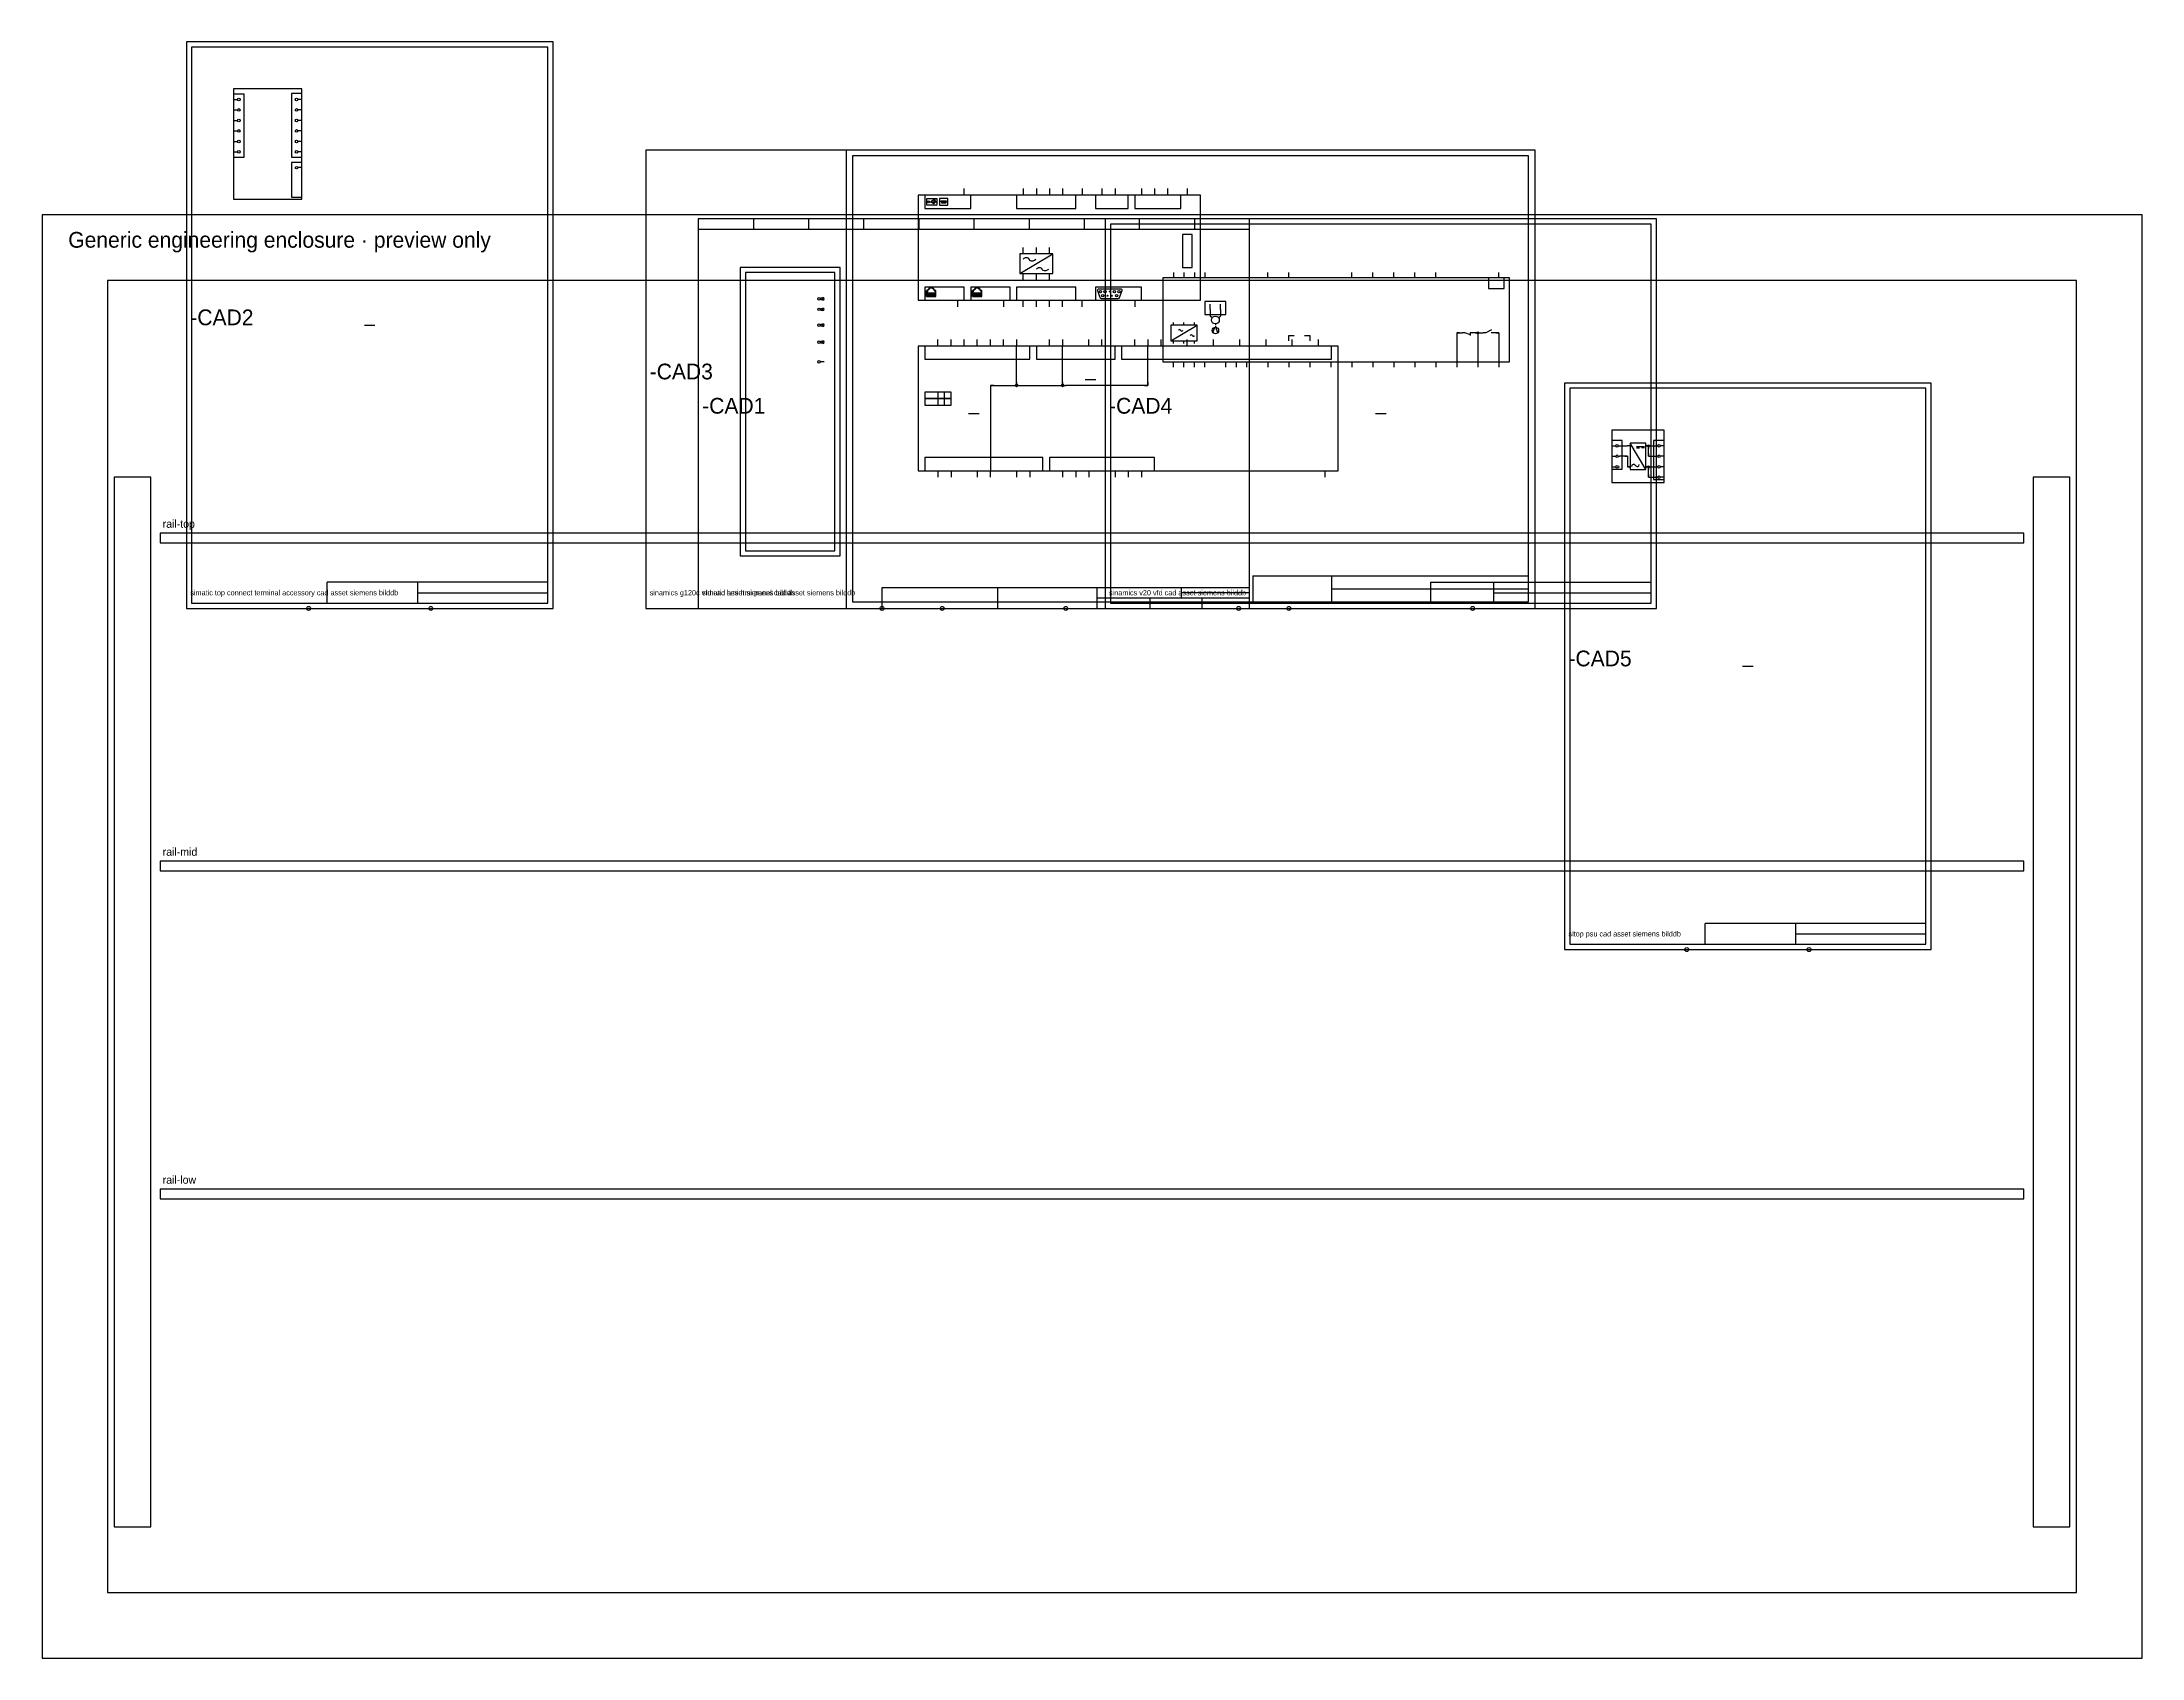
# Model space of a CAD drawing. Header units: millimetres. Extents: x 0 to 1600, y 0 to 1232.
import ezdxf

# ---------------------------------------------------------------- set-up
doc = ezdxf.new("R2010")
doc.units = ezdxf.units.MM

msp = doc.modelspace()

# ---------------------------------------------------------------- linework, layer by layer
at = {"layer": 'CAD_GEOMETRY'}
for p, q in [((389.4, 1231.8), (110, 1231.8)), ((110, 1231.8), (110, 800)), ((385.4, 1227.8), (114, 1227.8)), ((114, 1227.8), (114, 804)), ((385.4, 804), (385.4, 1227.8)), ((389.4, 800), (389.4, 1231.8)), ((198, 1196), (146, 1196)), ((146, 1196), (146, 1112)), ((154, 1192), (146, 1192)), ((146, 1192), (146, 1144)), ((146, 1188), (149, 1188)), ((154, 1144), (154, 1192)), ((198, 1192.6251), (190, 1192.6251)), ((190, 1192.6251), (190, 1144)), ((198, 1188), (195, 1188)), ((198, 1112), (198, 1196)), ((198, 1144), (198, 1192.6251)), ((146, 1180), (149, 1180)), ((146, 1172), (149, 1172)), ((198, 1180), (195, 1180)), ((198, 1172), (195, 1172)), ((146, 1164), (149, 1164)), ((146, 1156), (149, 1156)), ((198, 1164), (195, 1164)), ((198, 1156), (195, 1156)), ((146, 1148), (149, 1148)), ((146, 1144), (154, 1144)), ((190, 1144), (198, 1144)), ((198, 1140), (190, 1140)), ((190, 1140), (190, 1113.4217)), ((198, 1148), (195, 1148)), ((198, 1136), (195, 1136)), ((198, 1113.4217), (198, 1140)), ((1137.5997, 1149.25), (612.5997, 1149.25)), ((612.5997, 1149.25), (612.5997, 800)), ((1132.5997, 1145), (617.5997, 1145)), ((617.5997, 1145), (617.5997, 805)), ((1132.5997, 805), (1132.5997, 1145)), ((1137.5997, 800), (1137.5997, 1149.25)), ((702.5997, 1115), (702.5997, 1120)), ((747.5997, 1120), (747.5997, 1115)), ((757.5997, 1120), (757.5997, 1115)), ((767.5997, 1120), (767.5997, 1115)), ((777.5997, 1120), (777.5997, 1115)), ((792.5997, 1120), (792.5997, 1115)), ((807.5997, 1120), (807.5997, 1115)), ((817.5997, 1120), (817.5997, 1115)), ((837.5997, 1120), (837.5997, 1115)), ((847.5997, 1120), (847.5997, 1115)), ((857.5997, 1120), (857.5997, 1115)), ((872.5997, 1120), (872.5997, 1115)), ((146, 1112), (198, 1112)), ((190, 1113.4217), (198, 1113.4217)), ((882.5997, 1115), (667.5997, 1115)), ((667.5997, 1115), (667.5997, 1035)), ((707.5997, 1115), (672.5997, 1115)), ((672.5997, 1115), (672.5997, 1105)), ((672.5997, 1105), (707.5997, 1105)), ((682.0997, 1112.25), (673.8497, 1112.25)), ((673.8497, 1112.25), (673.8497, 1107.75)), ((673.8497, 1107.75), (682.0997, 1107.75)), ((675.3497, 1110), (681.3497, 1110)), ((677.8497, 1110.75), (677.0997, 1110)), ((679.0997, 1111.25), (677.8497, 1110.75)), ((678.5997, 1109.25), (677.8497, 1110)), ((679.3497, 1109), (678.5997, 1109.25)), ((679.5997, 1111.25), (679.0997, 1111.25)), ((681.3497, 1110), (680.5997, 1110.5)), ((680.5997, 1109.5), (680.5997, 1110.5)), ((681.3497, 1110), (680.5997, 1109.5)), ((682.0997, 1107.75), (682.0997, 1112.25)), ((690.1779, 1112.4219), (683.8497, 1112.4219)), ((683.8497, 1112.4219), (683.8497, 1107.5)), ((683.8497, 1107.5), (690.1779, 1107.5)), ((685.0216, 1110.7813), (689.006, 1110.7813)), ((685.0216, 1110.0781), (685.0216, 1110.7813)), ((685.256, 1109.8438), (685.0216, 1110.0781)), ((685.256, 1109.8438), (685.256, 1109.1406)), ((685.256, 1109.8438), (685.4904, 1109.8438)), ((685.256, 1109.1406), (688.7716, 1109.1406)), ((685.4904, 1109.8438), (685.4904, 1110.0781)), ((685.4904, 1110.0781), (685.9591, 1110.0781)), ((686.2404, 1110.3125), (685.9591, 1110.3125)), ((685.9591, 1110.3125), (685.9591, 1110.0781)), ((685.9591, 1110.0781), (686.2404, 1110.0781)), ((686.2404, 1110.0781), (686.2404, 1110.3125)), ((686.2404, 1110.0781), (686.4279, 1110.0781)), ((686.7091, 1110.3125), (686.4279, 1110.3125)), ((686.4279, 1110.3125), (686.4279, 1110.0781)), ((686.4279, 1110.0781), (686.7091, 1110.0781)), ((686.7091, 1110.0781), (686.7091, 1110.3125)), ((686.7091, 1110.0781), (686.8966, 1110.0781)), ((687.1779, 1110.3125), (686.8966, 1110.3125)), ((686.8966, 1110.3125), (686.8966, 1110.0781)), ((686.8966, 1110.0781), (687.1779, 1110.0781)), ((687.1779, 1110.0781), (687.1779, 1110.3125)), ((687.1779, 1110.0781), (687.3654, 1110.0781)), ((687.6466, 1110.3125), (687.3654, 1110.3125)), ((687.3654, 1110.3125), (687.3654, 1110.0781)), ((687.3654, 1110.0781), (687.6466, 1110.0781)), ((687.6466, 1110.0781), (687.6466, 1110.3125)), ((687.6466, 1110.0781), (687.8341, 1110.0781)), ((688.1154, 1110.3125), (687.8341, 1110.3125)), ((687.8341, 1110.3125), (687.8341, 1110.0781)), ((687.8341, 1110.0781), (688.1154, 1110.0781)), ((688.1154, 1110.0781), (688.1154, 1110.3125)), ((688.1154, 1110.0781), (688.5372, 1110.0781)), ((688.5372, 1110.0781), (688.5372, 1109.8438)), ((688.7716, 1109.8438), (688.5372, 1109.8438)), ((689.006, 1110.0781), (688.7716, 1109.8438)), ((688.7716, 1109.1406), (688.7716, 1109.8438)), ((689.006, 1110.7813), (689.006, 1110.0781)), ((690.1779, 1107.5), (690.1779, 1112.4219)), ((707.5997, 1105), (707.5997, 1115)), ((787.5997, 1115), (742.5997, 1115)), ((742.5997, 1115), (742.5997, 1105)), ((742.5997, 1105), (787.5997, 1105)), ((787.5997, 1105), (787.5997, 1115)), ((827.5997, 1115), (802.5997, 1115)), ((802.5997, 1115), (802.5997, 1105)), ((802.5997, 1105), (827.5997, 1105)), ((827.5997, 1105), (827.5997, 1115)), ((867.5997, 1115), (832.5997, 1115)), ((832.5997, 1115), (832.5997, 1105)), ((832.5997, 1105), (867.5997, 1105)), ((867.5997, 1105), (867.5997, 1115)), ((882.5997, 1035), (882.5997, 1115)), ((920, 1097), (500, 1097)), ((500, 1097), (500, 800)), ((500, 1089), (920, 1089)), ((542, 1097), (542, 1089)), ((584, 1097), (584, 1089)), ((626, 1097), (626, 1089)), ((668, 1097), (668, 1089)), ((710, 1097), (710, 1089)), ((752, 1097), (752, 1089)), ((794, 1097), (794, 1089)), ((1230, 1097), (810, 1097)), ((810, 1097), (810, 800)), ((1226, 1093), (814, 1093)), ((814, 1093), (814, 804)), ((836, 1097), (836, 1089)), ((878, 1097), (878, 1089)), ((920, 800), (920, 1097)), ((1226, 804), (1226, 1093)), ((1230, 800), (1230, 1097)), ((747.5997, 1070.25), (747.5997, 1075.25)), ((757.5997, 1070.25), (757.5997, 1075.25)), ((767.5997, 1070.25), (767.5997, 1075.25)), ((876.3497, 1085), (868.8497, 1085)), ((868.8497, 1085), (868.8497, 1060)), ((876.3497, 1060), (876.3497, 1085)), ((608, 1060), (532, 1060)), ((532, 1060), (532, 840)), ((604, 1056), (536, 1056)), ((536, 1056), (536, 844)), ((604, 844), (604, 1056)), ((608, 840), (608, 1060)), ((745.0997, 1055.25), (770.0997, 1070.25)), ((745.0997, 1070.25), (745.0997, 1055.25)), ((770.0997, 1070.25), (745.0997, 1070.25)), ((747.5997, 1066.25), (748.3497, 1067)), ((748.3497, 1067), (749.3497, 1067.5)), ((749.3497, 1067.5), (750.5997, 1067.5)), ((750.5997, 1067.5), (751.5997, 1067)), ((751.5997, 1067), (751.8497, 1066.25)), ((751.8497, 1066.25), (752.5997, 1065.25)), ((752.5997, 1065.25), (753.5997, 1065)), ((753.5997, 1065), (755.0997, 1065)), ((755.0997, 1065), (756.0997, 1065.5)), ((756.0997, 1065.5), (757.0997, 1066.25)), ((757.5997, 1058.75), (758.3497, 1059.5)), ((758.3497, 1059.5), (759.3497, 1060)), ((759.3497, 1060), (760.5997, 1060)), ((760.5997, 1060), (761.5997, 1059.5)), ((761.5997, 1059.5), (761.8497, 1058.75)), ((761.8497, 1058.75), (762.5997, 1057.75)), ((762.5997, 1057.75), (763.5997, 1057.5)), ((763.5997, 1057.5), (765.0997, 1057.5)), ((765.0997, 1057.5), (766.0997, 1058)), ((766.0997, 1058), (767.0997, 1058.75)), ((770.0997, 1055.25), (770.0997, 1070.25)), ((862, 1056), (862, 1052)), ((868.8497, 1060), (876.3497, 1060)), ((870, 1056), (870, 1052)), ((878, 1056), (878, 1052)), ((886, 1056), (886, 1052)), ((934, 1052), (934, 1056)), ((950, 1052), (950, 1056)), ((998, 1052), (998, 1056)), ((1014, 1052), (1014, 1056)), ((1030, 1052), (1030, 1056)), ((1046, 1052), (1046, 1056)), ((1062, 1052), (1062, 1056)), ((1110, 1052), (1110, 1056)), ((702.5997, 1045), (672.5997, 1045)), ((672.5997, 1045), (672.5997, 1035)), ((675.2672, 1042.365), (673.9172, 1042.365)), ((673.9172, 1037.865), (673.9172, 1042.365)), ((673.9172, 1041.465), (674.8172, 1041.465)), ((674.5247, 1042.365), (674.2997, 1042.365)), ((674.2997, 1042.365), (674.2997, 1041.465)), ((674.2997, 1041.465), (674.5247, 1041.465)), ((674.8172, 1042.365), (674.3672, 1042.365)), ((674.5247, 1041.465), (674.5247, 1042.365)), ((674.5922, 1037.865), (674.5922, 1040.565)), ((674.5922, 1040.565), (680.4422, 1040.565)), ((674.8172, 1041.465), (674.8172, 1042.365)), ((675.2672, 1040.115), (675.0422, 1040.115)), ((675.0422, 1040.115), (675.0422, 1037.865)), ((675.2672, 1043.265), (676.1672, 1043.265)), ((675.2672, 1042.365), (675.2672, 1043.265)), ((675.2672, 1037.865), (675.2672, 1040.115)), ((675.7172, 1044.165), (675.7172, 1043.265)), ((676.1672, 1044.165), (675.7172, 1044.165)), ((675.9422, 1040.115), (675.7172, 1040.115)), ((675.7172, 1040.115), (675.7172, 1037.865)), ((675.9422, 1037.865), (675.9422, 1040.115)), ((678.8672, 1044.165), (676.1672, 1044.165)), ((676.1672, 1043.265), (676.1672, 1044.165)), ((676.6172, 1040.115), (676.3922, 1040.115)), ((676.3922, 1040.115), (676.3922, 1037.865)), ((676.6172, 1037.865), (676.6172, 1040.115)), ((677.2922, 1040.115), (677.0672, 1040.115)), ((677.0672, 1040.115), (677.0672, 1037.865)), ((677.2922, 1037.865), (677.2922, 1040.115)), ((677.9672, 1040.115), (677.7422, 1040.115)), ((677.7422, 1040.115), (677.7422, 1037.865)), ((677.9672, 1037.865), (677.9672, 1040.115)), ((678.6422, 1040.115), (678.4172, 1040.115)), ((678.4172, 1040.115), (678.4172, 1037.865)), ((678.6422, 1037.865), (678.6422, 1040.115)), ((678.8672, 1044.165), (679.3172, 1044.165)), ((678.8672, 1043.265), (678.8672, 1044.165)), ((679.7672, 1043.265), (678.8672, 1043.265)), ((679.3172, 1040.115), (679.0922, 1040.115)), ((679.0922, 1040.115), (679.0922, 1037.865)), ((679.3172, 1044.165), (679.3172, 1043.265)), ((679.3172, 1037.865), (679.3172, 1040.115)), ((679.7672, 1042.365), (679.7672, 1043.265)), ((681.1172, 1042.365), (679.7672, 1042.365)), ((679.9922, 1040.115), (679.7672, 1040.115)), ((679.7672, 1040.115), (679.7672, 1037.865)), ((679.9922, 1037.865), (679.9922, 1040.115)), ((680.2172, 1042.365), (680.2172, 1041.465)), ((680.2172, 1041.465), (681.1172, 1041.465)), ((680.4422, 1040.565), (680.4422, 1037.865)), ((680.8247, 1042.365), (680.5997, 1042.365)), ((680.5997, 1042.365), (680.5997, 1041.465)), ((680.5997, 1041.465), (680.8247, 1041.465)), ((681.1172, 1041.465), (680.6672, 1041.465)), ((680.8247, 1041.465), (680.8247, 1042.365)), ((681.1172, 1037.865), (681.1172, 1042.365)), ((702.5997, 1035), (702.5997, 1045)), ((737.5997, 1045), (707.5997, 1045)), ((707.5997, 1045), (707.5997, 1035)), ((710.2672, 1042.365), (708.9172, 1042.365)), ((708.9172, 1037.865), (708.9172, 1042.365)), ((708.9172, 1041.465), (709.8172, 1041.465)), ((709.5247, 1042.365), (709.2997, 1042.365)), ((709.2997, 1042.365), (709.2997, 1041.465)), ((709.2997, 1041.465), (709.5247, 1041.465)), ((709.8172, 1042.365), (709.3672, 1042.365)), ((709.5247, 1041.465), (709.5247, 1042.365)), ((709.5922, 1037.865), (709.5922, 1040.565)), ((709.5922, 1040.565), (715.4422, 1040.565)), ((709.8172, 1041.465), (709.8172, 1042.365)), ((710.2672, 1040.115), (710.0422, 1040.115)), ((710.0422, 1040.115), (710.0422, 1037.865)), ((710.2672, 1043.265), (711.1672, 1043.265)), ((710.2672, 1042.365), (710.2672, 1043.265)), ((710.2672, 1037.865), (710.2672, 1040.115)), ((710.7172, 1044.165), (710.7172, 1043.265)), ((711.1672, 1044.165), (710.7172, 1044.165)), ((710.9422, 1040.115), (710.7172, 1040.115)), ((710.7172, 1040.115), (710.7172, 1037.865)), ((710.9422, 1037.865), (710.9422, 1040.115)), ((713.8672, 1044.165), (711.1672, 1044.165)), ((711.1672, 1043.265), (711.1672, 1044.165)), ((711.6172, 1040.115), (711.3922, 1040.115)), ((711.3922, 1040.115), (711.3922, 1037.865)), ((711.6172, 1037.865), (711.6172, 1040.115)), ((712.2922, 1040.115), (712.0672, 1040.115)), ((712.0672, 1040.115), (712.0672, 1037.865)), ((712.2922, 1037.865), (712.2922, 1040.115)), ((712.9672, 1040.115), (712.7422, 1040.115)), ((712.7422, 1040.115), (712.7422, 1037.865)), ((712.9672, 1037.865), (712.9672, 1040.115)), ((713.6422, 1040.115), (713.4172, 1040.115)), ((713.4172, 1040.115), (713.4172, 1037.865)), ((713.6422, 1037.865), (713.6422, 1040.115)), ((713.8672, 1044.165), (714.3172, 1044.165)), ((713.8672, 1043.265), (713.8672, 1044.165)), ((714.7672, 1043.265), (713.8672, 1043.265)), ((714.3172, 1040.115), (714.0922, 1040.115)), ((714.0922, 1040.115), (714.0922, 1037.865)), ((714.3172, 1044.165), (714.3172, 1043.265)), ((714.3172, 1037.865), (714.3172, 1040.115)), ((714.7672, 1042.365), (714.7672, 1043.265)), ((716.1172, 1042.365), (714.7672, 1042.365)), ((714.9922, 1040.115), (714.7672, 1040.115)), ((714.7672, 1040.115), (714.7672, 1037.865)), ((714.9922, 1037.865), (714.9922, 1040.115)), ((715.2172, 1042.365), (715.2172, 1041.465)), ((715.2172, 1041.465), (716.1172, 1041.465)), ((715.4422, 1040.565), (715.4422, 1037.865)), ((715.8247, 1042.365), (715.5997, 1042.365)), ((715.5997, 1042.365), (715.5997, 1041.465)), ((715.5997, 1041.465), (715.8247, 1041.465)), ((716.1172, 1041.465), (715.6672, 1041.465)), ((715.8247, 1041.465), (715.8247, 1042.365)), ((716.1172, 1037.865), (716.1172, 1042.365)), ((737.5997, 1035), (737.5997, 1045)), ((787.5997, 1045), (742.5997, 1045)), ((742.5997, 1045), (742.5997, 1035)), ((745.0997, 1055.25), (770.0997, 1055.25)), ((747.5997, 1050.25), (747.5997, 1055.25)), ((757.5997, 1050.25), (757.5997, 1055.25)), ((767.5997, 1050.25), (767.5997, 1055.25)), ((787.5997, 1035), (787.5997, 1045)), ((837.5997, 1045), (802.5997, 1045)), ((802.5997, 1045), (802.5997, 1035)), ((804.2872, 1042.5938), (804.381, 1043.0313)), ((804.3497, 1042.1563), (804.2872, 1042.5938)), ((806.1935, 1036.9063), (804.3497, 1042.1563)), ((804.3497, 1042.1563), (804.3497, 1042.1563)), ((804.381, 1043.0313), (804.631, 1043.4063)), ((804.631, 1043.4063), (805.006, 1043.625)), ((805.006, 1043.625), (805.4435, 1043.7188)), ((805.4435, 1043.7188), (821.6622, 1043.7188)), ((822.756, 1042.125), (820.8185, 1036.875)), ((821.6622, 1043.7188), (821.6622, 1043.7188)), ((821.6622, 1043.7188), (822.0997, 1043.625)), ((822.0997, 1043.625), (822.4747, 1043.375)), ((822.4747, 1043.375), (822.7247, 1043.0313)), ((822.7247, 1043.0313), (822.8497, 1042.5938)), ((822.8497, 1042.5938), (822.756, 1042.125)), ((837.5997, 1035), (837.5997, 1045)), ((1118, 1052), (854, 1052)), ((854, 1052), (854, 988)), ((1114, 1052), (1102, 1052)), ((1102, 1052), (1102, 1044)), ((1102, 1044), (1114, 1044)), ((1114, 1044), (1114, 1052)), ((1118, 988), (1118, 1052)), ((593.5, 1036), (593, 1036)), ((593.5, 1028), (593, 1028)), ((595, 1036.5), (593.5, 1036.5)), ((593.5, 1036.5), (593.5, 1035.5)), ((593.5, 1035.5), (595, 1035.5)), ((595, 1028.5), (593.5, 1028.5)), ((593.5, 1028.5), (593.5, 1027.5)), ((593.5, 1027.5), (595, 1027.5)), ((595, 1035.5), (595, 1036.5)), ((595, 1027.5), (595, 1028.5)), ((667.5997, 1035), (882.5997, 1035)), ((672.5997, 1035), (702.5997, 1035)), ((673.9172, 1037.865), (681.1172, 1037.865)), ((675.0422, 1037.865), (675.2672, 1037.865)), ((675.7172, 1037.865), (675.9422, 1037.865)), ((676.3922, 1037.865), (676.6172, 1037.865)), ((677.0672, 1037.865), (677.2922, 1037.865)), ((677.7422, 1037.865), (677.9672, 1037.865)), ((678.4172, 1037.865), (678.6422, 1037.865)), ((679.0922, 1037.865), (679.3172, 1037.865)), ((679.7672, 1037.865), (679.9922, 1037.865)), ((697.5997, 1035), (697.5997, 1030)), ((707.5997, 1035), (737.5997, 1035)), ((708.9172, 1037.865), (716.1172, 1037.865)), ((710.0422, 1037.865), (710.2672, 1037.865)), ((710.7172, 1037.865), (710.9422, 1037.865)), ((711.3922, 1037.865), (711.6172, 1037.865)), ((712.0672, 1037.865), (712.2922, 1037.865)), ((712.7422, 1037.865), (712.9672, 1037.865)), ((713.4172, 1037.865), (713.6422, 1037.865)), ((714.0922, 1037.865), (714.3172, 1037.865)), ((714.7672, 1037.865), (714.9922, 1037.865)), ((732.5997, 1035), (732.5997, 1030)), ((742.5997, 1035), (787.5997, 1035)), ((747.5997, 1030), (747.5997, 1035)), ((757.5997, 1030), (757.5997, 1035)), ((767.5997, 1030), (767.5997, 1035)), ((777.5997, 1030), (777.5997, 1035)), ((792.5997, 1030), (792.5997, 1035)), ((802.5997, 1035), (837.5997, 1035)), ((806.381, 1036.5938), (806.2247, 1036.9063)), ((806.631, 1036.3438), (806.381, 1036.5938)), ((806.9747, 1036.1875), (806.631, 1036.3438)), ((807.3185, 1036.125), (806.9747, 1036.1875)), ((819.7247, 1036.125), (807.2872, 1036.125)), ((807.3185, 1036.125), (807.3185, 1036.125)), ((820.0997, 1036.1563), (819.756, 1036.0938)), ((820.4122, 1036.3125), (820.0997, 1036.1563)), ((820.6622, 1036.5625), (820.4122, 1036.3125)), ((820.8497, 1036.875), (820.6622, 1036.5625)), ((820.8497, 1036.875), (820.8497, 1036.875)), ((832.5997, 1035), (832.5997, 1030)), ((902, 1034), (886, 1034)), ((886, 1034), (886, 1024)), ((886, 1024), (902, 1024)), ((890, 1028), (890, 1032)), ((890, 1028), (890, 1022.875)), ((898, 1028), (898, 1032)), ((898, 1028), (898, 1022.875)), ((902, 1024), (902, 1034)), ((593.5, 1016), (593, 1016)), ((595, 1016.5), (593.5, 1016.5)), ((593.5, 1016.5), (593.5, 1015.5)), ((593.5, 1015.5), (595, 1015.5)), ((595, 1015.5), (595, 1016.5)), ((880, 1016), (860, 1016)), ((860, 1016), (860, 1004)), ((860, 1004), (880, 1016)), ((862, 1016), (862, 1018)), ((870, 1016), (870, 1018)), ((878, 1016), (878, 1018)), ((880, 1004), (880, 1016)), ((891.5758, 1021.6423), (890, 1022.875)), ((892.179, 1010.1621), (893.571, 1014.3379)), ((894, 1016.875), (894, 1015.9961)), ((894, 1015.2539), (894, 1014.375)), ((895.821, 1010.1621), (894.429, 1014.3379)), ((896.4, 1021.675), (898, 1022.875)), ((950, 1004), (950, 1008)), ((950, 1008), (954, 1008)), ((962, 1008), (966, 1008)), ((966, 1008), (966, 1004)), ((1078, 1010), (1082, 1010)), ((1080, 1010), (1078, 1010)), ((1078, 1010), (1078, 1008)), ((1078, 1008), (1078, 988)), ((1084.0021, 1009.9966), (1082.0021, 1009.9966)), ((1088.5, 1008.5), (1084, 1010)), ((1090, 1010), (1088, 1010)), ((1088, 1010), (1088, 1008)), ((1094, 1010), (1090, 1010)), ((1092, 1010), (1096, 1010)), ((1094, 1010), (1094, 1008)), ((1094, 1008), (1094, 988)), ((1096, 1010), (1098, 1010)), ((1100.0021, 1009.9966), (1098.0021, 1009.9966)), ((1104.5, 1012.5), (1100.0021, 1009.9966)), ((1106, 1010), (1104, 1010)), ((1110, 1010), (1106, 1010)), ((1108, 1010), (1110, 1010)), ((1110, 1010), (1110, 1008)), ((1110, 1008), (1110, 988)), ((593.5, 1003), (593, 1003)), ((595, 1003.5), (593.5, 1003.5)), ((593.5, 1003.5), (593.5, 1002.5)), ((593.5, 1002.5), (595, 1002.5)), ((595, 1002.5), (595, 1003.5)), ((987.5997, 1000), (667.5997, 1000)), ((667.5997, 1000), (667.5997, 905)), ((752.5997, 1000), (672.5997, 1000)), ((672.5997, 1000), (672.5997, 990)), ((682.5997, 1000), (682.5997, 1005)), ((692.5997, 1000), (692.5997, 1005)), ((702.5997, 1000), (702.5997, 1005)), ((712.5997, 1000), (712.5997, 1005)), ((722.5997, 1000), (722.5997, 1005)), ((732.5997, 1000), (732.5997, 1005)), ((742.5997, 1005), (742.5997, 1000)), ((742.5997, 970), (742.5997, 1000)), ((752.5997, 990), (752.5997, 1000)), ((817.5997, 1000), (757.5997, 1000)), ((757.5997, 1000), (757.5997, 990)), ((767.5997, 1000), (767.5997, 1005)), ((777.5997, 1005), (777.5997, 1000)), ((777.5997, 970), (777.5997, 1000)), ((797.5997, 1000), (797.5997, 1005)), ((807.5997, 1000), (807.5997, 1005)), ((817.5997, 990), (817.5997, 1000)), ((982.5997, 1000), (822.5997, 1000)), ((822.5997, 1000), (822.5997, 990)), ((832.5997, 1000), (832.5997, 1005)), ((842.5997, 1005), (842.5997, 1000)), ((842.5997, 970), (842.5997, 1000)), ((852.5997, 1000), (852.5997, 1005)), ((860, 1004), (880, 1004)), ((862, 1002), (862, 1004)), ((870, 1002), (870, 1004)), ((872.5997, 1000), (872.5997, 1005)), ((878, 1002), (878, 1004)), ((892.5997, 1000), (892.5997, 1005)), ((912.5997, 1000), (912.5997, 1005)), ((932.5997, 1000), (932.5997, 1005)), ((952.5997, 1000), (952.5997, 1005)), ((972.5997, 1000), (972.5997, 1005)), ((982.5997, 990), (982.5997, 1000)), ((987.5997, 905), (987.5997, 1000)), ((596, 988), (593, 988)), ((672.5997, 990), (752.5997, 990)), ((757.5997, 990), (817.5997, 990)), ((822.5997, 990), (982.5997, 990)), ((854, 988), (1118, 988)), ((862, 984), (862, 988)), ((870, 984), (870, 988)), ((878, 984), (878, 988)), ((886, 984), (886, 988)), ((902, 984), (902, 988)), ((910, 984), (910, 988)), ((918, 984), (918, 988)), ((934, 988), (934, 984)), ((950, 988), (950, 984)), ((966, 988), (966, 984)), ((982, 988), (982, 984)), ((998, 988), (998, 984)), ((1014, 988), (1014, 984)), ((1030, 988), (1030, 984)), ((1046, 988), (1046, 984)), ((1062, 988), (1062, 984)), ((1078, 988), (1078, 984)), ((1094, 988), (1094, 984)), ((1110, 988), (1110, 984)), ((692.5997, 965), (672.5997, 965)), ((672.5997, 965), (672.5997, 960)), ((692.5997, 960), (672.5997, 960)), ((672.5997, 960), (672.5997, 955)), ((672.5997, 960), (692.5997, 960)), ((682.5997, 965), (682.5997, 960)), ((682.5997, 960), (682.5997, 955)), ((687.5997, 960), (687.5997, 965)), ((687.5997, 955), (687.5997, 960)), ((692.5997, 960), (692.5997, 965)), ((692.5997, 955), (692.5997, 960)), ((722.5997, 970), (742.5997, 970)), ((722.5997, 970), (722.5997, 905)), ((725.0997, 970), (722.5997, 970)), ((722.5997, 970), (722.5997, 967.5)), ((740.0997, 970), (745.0997, 970)), ((742.5997, 972.5), (742.5997, 970)), ((745.0997, 970), (777.5997, 970)), ((775.0997, 970), (780.0997, 970)), ((777.5997, 972.5), (777.5997, 970)), ((842.5997, 970), (780.0997, 970)), ((840.0997, 970), (842.5997, 970)), ((842.5997, 972.5), (842.5997, 970)), ((1439.4, 971.8), (1160, 971.8)), ((1160, 971.8), (1160, 540)), ((1435.4, 967.8), (1164, 967.8)), ((1164, 967.8), (1164, 544)), ((1435.4, 544), (1435.4, 967.8)), ((1439.4, 540), (1439.4, 971.8)), ((672.5997, 955), (692.5997, 955)), ((1236, 936), (1196, 936)), ((1196, 936), (1196, 896)), ((1204, 928.0285), (1196, 928.0285)), ((1196, 928.0285), (1196, 906.0701)), ((1204, 906.0701), (1204, 928.0285)), ((1235.8917, 928.1617), (1227.8917, 928.1617)), ((1227.8917, 928.1617), (1227.8917, 898.292)), ((1235.8917, 898.292), (1235.8917, 928.1617)), ((1236, 896), (1236, 936)), ((762.5997, 915), (672.5997, 915)), ((672.5997, 915), (672.5997, 905)), ((762.5997, 905), (762.5997, 915)), ((847.5997, 915), (767.5997, 915)), ((767.5997, 915), (767.5997, 905)), ((847.5997, 905), (847.5997, 915)), ((1196, 924), (1199, 924)), ((1196, 916), (1199, 916)), ((1201, 924), (1202, 924)), ((1201, 916), (1202, 916)), ((1202, 924), (1208, 924)), ((1208, 916), (1202, 916)), ((1206, 916), (1208, 916)), ((1210, 924), (1208, 924)), ((1208, 916), (1208, 908)), ((1208, 916), (1208, 914)), ((1222, 926), (1210, 926)), ((1210, 926), (1210, 906)), ((1222, 906), (1210, 926)), ((1214.9786, 923.5319), (1220.9786, 923.5319)), ((1214.9786, 922.5319), (1217.1786, 922.5319)), ((1220.9786, 922.5319), (1218.7786, 922.5319)), ((1222, 906), (1222, 926)), ((1222, 924), (1226, 924)), ((1224, 924), (1222, 924)), ((1224, 916), (1224, 924)), ((1224, 924), (1224, 922)), ((1224, 918), (1224, 916)), ((1224, 916), (1230, 916)), ((1224, 916), (1226, 916)), ((1226, 924), (1230, 924)), ((1231, 924), (1230, 924)), ((1231, 916), (1230, 916)), ((1236, 924), (1233, 924)), ((1236, 916), (1233, 916)), ((667.5997, 905), (987.5997, 905)), ((672.5997, 905), (762.5997, 905)), ((682.5997, 905), (682.5997, 900)), ((692.5997, 905), (692.5997, 900)), ((712.5997, 905), (712.5997, 900)), ((722.5997, 900), (722.5997, 905)), ((742.5997, 905), (742.5997, 900)), ((752.5997, 905), (752.5997, 900)), ((767.5997, 905), (847.5997, 905)), ((777.5997, 905), (777.5997, 900)), ((787.5997, 905), (787.5997, 900)), ((797.5997, 905), (797.5997, 900)), ((817.5997, 905), (817.5997, 900)), ((827.5997, 905), (827.5997, 900)), ((837.5997, 905), (837.5997, 900)), ((977.5997, 900), (977.5997, 905)), ((1196, 908), (1199, 908)), ((1196, 906.0701), (1204, 906.0701)), ((1196, 896), (1236, 896)), ((1201, 908), (1202, 908)), ((1208, 910), (1208, 908)), ((1208, 908), (1210, 908)), ((1210, 908), (1208, 908)), ((1210, 906), (1222, 906)), ((1222, 908), (1226, 908)), ((1224, 908), (1222, 908)), ((1224, 900), (1224, 908)), ((1224, 908), (1224, 906)), ((1224, 902), (1224, 900)), ((1224, 900), (1230, 900)), ((1224, 900), (1226, 900)), ((1226, 908), (1230, 908)), ((1227.8917, 898.292), (1235.8917, 898.292)), ((1231, 908), (1230, 908)), ((1231, 900), (1230, 900)), ((1236, 908), (1233, 908)), ((1236, 900), (1233, 900)), ((532, 840), (608, 840)), ((536, 844), (604, 844)), ((217, 820), (217, 804)), ((385, 820), (217.2, 820)), ((286, 820), (286, 804)), ((640, 800), (640, 816)), ((640, 816), (920, 816)), ((728, 816), (728, 800)), ((804, 800), (804, 816)), ((868, 816), (868, 808)), ((922.5997, 825), (922.5997, 805)), ((922.5997, 825), (1132.5997, 825)), ((982.5997, 825), (982.5997, 805)), ((1058, 820), (1058, 804)), ((1058, 820), (1226, 820)), ((1106, 820), (1106, 804)), ((110, 800), (389.4, 800)), ((114, 804), (385.4, 804)), ((286, 812), (385.4, 812)), ((500, 800), (920, 800)), ((612.5997, 800), (1137.5997, 800)), ((617.5997, 805), (1132.5997, 805)), ((804, 808), (920, 808)), ((810, 800), (1230, 800)), ((814, 804), (1226, 804)), ((844, 808), (844, 800)), ((920, 812), (868, 812)), ((884, 800), (884, 808)), ((982.5997, 815), (1132.5997, 815)), ((1106, 812), (1226, 812)), ((1267, 560), (1267, 544)), ((1435, 560), (1267.2, 560)), ((1336, 560), (1336, 544)), ((1164, 544), (1435.4, 544)), ((1336, 552), (1435.4, 552)), ((1160, 540), (1439.4, 540))]:
    msp.add_line(p, q, dxfattribs=at)
for centre, radius in [((150, 1188), 1), ((194, 1188), 1), ((150, 1180), 1), ((150, 1172), 1), ((194, 1180), 1), ((194, 1172), 1), ((150, 1164), 1), ((150, 1156), 1), ((194, 1164), 1), ((194, 1156), 1), ((150, 1148), 1), ((194, 1148), 1), ((194, 1136), 1), ((675.3497, 1110), 0.75), ((679.3497, 1109), 0.5), ((679.8497, 1111.25), 0.5), ((806.4747, 1041.5625), 0.875), ((810.006, 1041.5625), 0.875), ((813.506, 1041.5625), 0.375), ((817.0372, 1041.5625), 0.875), ((820.5372, 1041.5625), 0.875), ((592, 1036), 1), ((592, 1028), 1), ((808.1935, 1038.4063), 0.875), ((811.7247, 1038.4063), 0.375), ((815.2247, 1038.4063), 0.375), ((818.756, 1038.4063), 0.875), ((592, 1016), 1), ((894, 1019.875), 3), ((894, 1011.875), 2.5), ((1094, 1010), 0.75), ((592, 1003), 1), ((592, 988), 1), ((742.5997, 970), 0.9375), ((777.5997, 970), 0.9375), ((1200, 924), 1), ((1200, 916), 1), ((1224, 924), 0.75), ((1232, 924), 1), ((1232, 916), 1), ((1200, 908), 1), ((1224, 908), 0.75), ((1232, 908), 1), ((1232, 900), 1)]:
    msp.add_circle(centre, radius, dxfattribs=at)
for centre, radius, start, end in [((595, 1036), 1, -90, 90), ((595, 1028), 1, -90, 90), ((595, 1016), 1, -90, 90), ((866.675, 1011.625), 0.9, 20, 160), ((868.325, 1012.375), 0.9, 200, 343), ((875.675, 1007.625), 0.9, 20, 160), ((877.325, 1008.375), 0.9, 200, 343), ((595, 1003), 1, -90, 90), ((1212.6198, 908.2073), 1.6, 30, 180), ((1215.3478, 909.7823), 1.55, -150, 0)]:
    msp.add_arc(centre, radius, start, end, dxfattribs=at)
at = {"layer": 'COMPONENT'}
for p, q in [((389.4, 1231.8), (110, 1231.8)), ((110, 1231.8), (110, 800)), ((389.4, 800), (389.4, 1231.8)), ((1137.5997, 1149.25), (460, 1149.25)), ((460, 1149.25), (460, 800)), ((1137.5997, 800), (1137.5997, 1149.25)), ((920, 1097), (500, 1097)), ((500, 1097), (500, 800)), ((1230, 1097), (810, 1097)), ((810, 1097), (810, 800)), ((920, 800), (920, 1097)), ((1230, 800), (1230, 1097)), ((1439.4, 971.8), (1160, 971.8)), ((1160, 971.8), (1160, 540)), ((1439.4, 540), (1439.4, 971.8)), ((110, 800), (389.4, 800)), ((460, 800), (1137.5997, 800)), ((500, 800), (920, 800)), ((810, 800), (1230, 800)), ((1160, 540), (1439.4, 540))]:
    msp.add_line(p, q, dxfattribs=at)
at = {"layer": 'COMPONENT_DETAIL'}
for p, q in [((245.7, 1015.9), (253.7, 1015.9)), ((794.7999, 974.625), (802.7999, 974.625)), ((706, 948.5), (714, 948.5)), ((1016, 948.5), (1024, 948.5)), ((1295.7, 755.9), (1303.7, 755.9))]:
    msp.add_line(p, q, dxfattribs=at)
at = {"layer": 'COMPONENT_OUTLINE'}
for p, q in [((389.4, 1231.8), (110, 1231.8)), ((110, 1231.8), (110, 800)), ((389.4, 800), (389.4, 1231.8)), ((1137.5997, 1149.25), (460, 1149.25)), ((460, 1149.25), (460, 800)), ((1137.5997, 800), (1137.5997, 1149.25)), ((920, 1097), (500, 1097)), ((500, 1097), (500, 800)), ((1230, 1097), (810, 1097)), ((810, 1097), (810, 800)), ((920, 800), (920, 1097)), ((1230, 800), (1230, 1097)), ((1439.4, 971.8), (1160, 971.8)), ((1160, 971.8), (1160, 540)), ((1439.4, 540), (1439.4, 971.8)), ((110, 800), (389.4, 800)), ((460, 800), (1137.5997, 800)), ((500, 800), (920, 800)), ((810, 800), (1230, 800)), ((1160, 540), (1439.4, 540))]:
    msp.add_line(p, q, dxfattribs=at)
at = {"layer": 'DIN_RAIL'}
for p, q in [((1510, 857.5), (90, 857.5)), ((90, 857.5), (90, 850)), ((90, 850), (1510, 850)), ((1510, 850), (1510, 857.5)), ((1510, 607.5), (90, 607.5)), ((90, 607.5), (90, 600)), ((90, 600), (1510, 600)), ((1510, 600), (1510, 607.5)), ((1510, 357.5), (90, 357.5)), ((90, 357.5), (90, 350)), ((1510, 350), (1510, 357.5)), ((90, 350), (1510, 350))]:
    msp.add_line(p, q, dxfattribs=at)
at = {"layer": 'ENCLOSURE'}
for p, q in [((1600, 1100), (0, 1100)), ((0, 1100), (0, 0)), ((1600, 0), (1600, 1100)), ((0, 0), (1600, 0))]:
    msp.add_line(p, q, dxfattribs=at)
at = {"layer": 'MOUNTING_PLATE'}
for p, q in [((1550, 1050), (50, 1050)), ((50, 1050), (50, 50)), ((1550, 50), (1550, 1050)), ((50, 50), (1550, 50))]:
    msp.add_line(p, q, dxfattribs=at)
at = {"layer": 'TERMINAL'}
for centre in [(203.1333, 800), (296.2667, 800), (640, 800), (685.8666, 800), (780, 800), (911.7332, 800), (950, 800), (1090, 800), (1253.1333, 540), (1346.2667, 540)]:
    msp.add_circle(centre, 1.5, dxfattribs=at)
at = {"layer": 'WIRE_DUCT'}
for p, q in [((83, 900), (55, 900)), ((55, 900), (55, 100)), ((83, 100), (83, 900)), ((1545, 900), (1517, 900)), ((1517, 900), (1517, 100)), ((1545, 100), (1545, 900)), ((55, 100), (83, 100)), ((1517, 100), (1545, 100))]:
    msp.add_line(p, q, dxfattribs=at)

# ---------------------------------------------------------------- texts
at = {"layer": 'TAG'}
for s, p in [('-CAD2', (113, 1015.9)), ('-CAD3', (463, 974.625)), ('-CAD1', (503, 948.5)), ('-CAD4', (813, 948.5)), ('-CAD5', (1163, 755.9))]:
    msp.add_text(s, height=12, dxfattribs=at).set_placement(p)
at = {"layer": 'TEXT'}
for s, height, p in [('Generic engineering enclosure · preview only', 12, (20, 1075)), ('rail-top', 6, (92, 861.5)), ('simatic top connect terminal accessory cad asset siemens bilddb', 4, (113, 810)), ('sinamics g120c vfd cad asset siemens bilddb', 4, (463, 810)), ('simatic hmi hmi panel cad asset siemens bilddb', 4, (503, 810)), ('sinamics v20 vfd cad asset siemens bilddb', 4, (813, 810)), ('rail-mid', 6, (92, 611.5)), ('sitop psu cad asset siemens bilddb', 4, (1163, 550)), ('rail-low', 6, (92, 361.5))]:
    msp.add_text(s, height=height, dxfattribs=at).set_placement(p)

doc.saveas('drawing.dxf')
